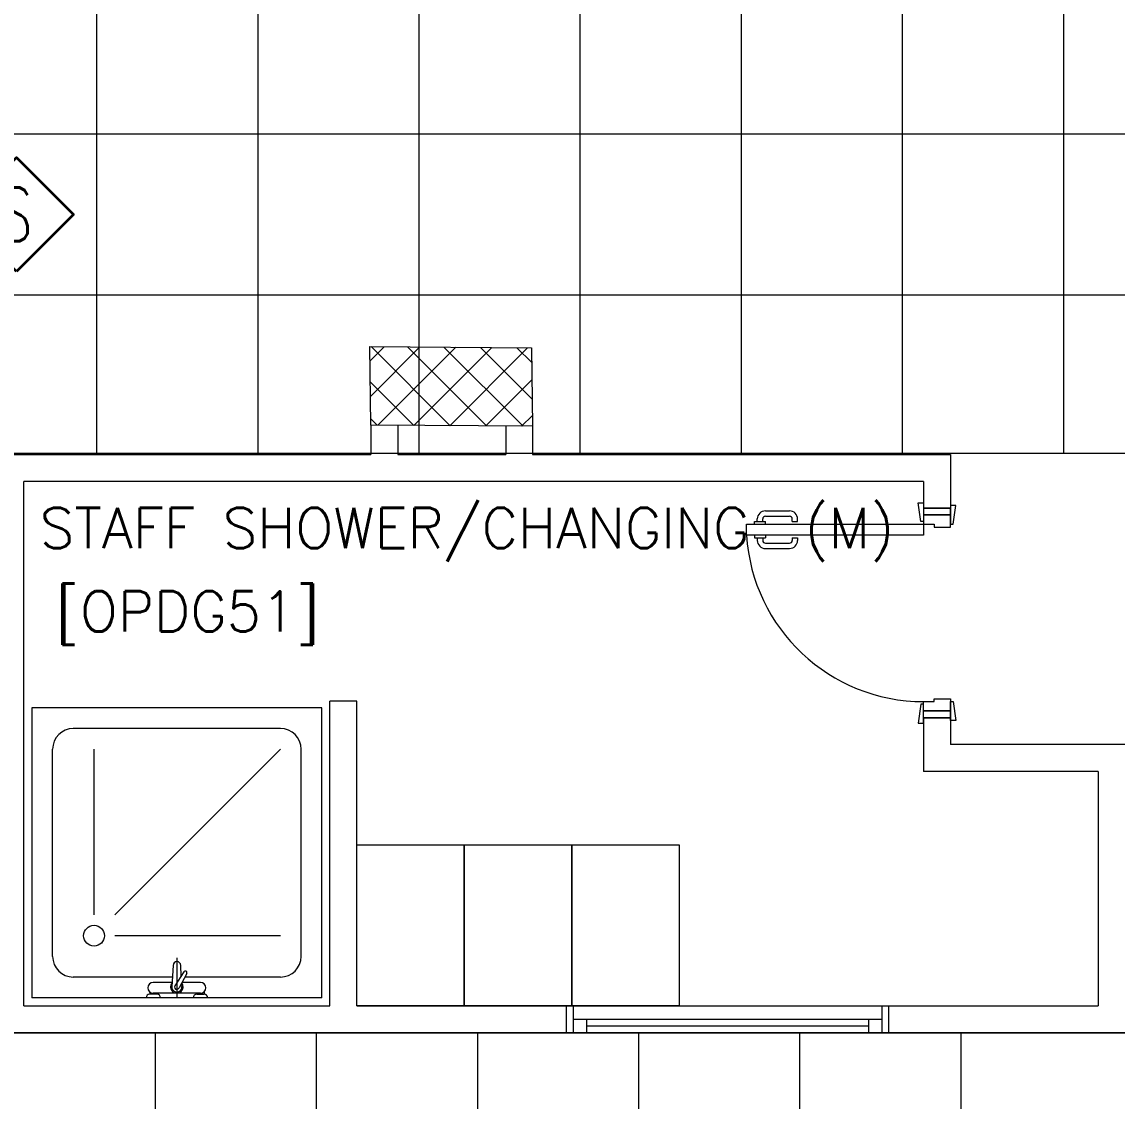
# Model space of a CAD drawing. Header units: inches. Extents: x -246178 to 57169, y -29325 to 19878.
# Drawn here: x 25521 to 29599, y -1202 to 2817 of the extents above; entities that cross this region are included whole.
import ezdxf
from ezdxf.enums import TextEntityAlignment as Align

# ---------------------------------------------------------------- set-up
doc = ezdxf.new("R2010")
doc.units = ezdxf.units.IN
doc.header["$LTSCALE"] = 25
doc.header["$MEASUREMENT"] = 0
doc.linetypes.add('DASHDOT', pattern=[25.4, 12.7, -6.35, 0, -6.35])
doc.layers.get('0').update_dxf_attribs({"color": 8})
for name, color, linetype, lineweight in [('00-Ground Floor$0$72_EGR_BASE_TEXT', 252, 'Continuous', 5), ('00-Ground Floor$0$Aluminum', 251, 'Continuous', 5), ('00-Ground Floor$0$C-HYDR-CTCH', 251, 'Continuous', 5), ('00-Ground Floor$0$Frame', 252, 'Continuous', 9), ('00-Ground Floor$0$Hatch', 254, 'Continuous', 5), ('00-Ground Floor$0$LOADING', 253, 'Continuous', 5), ('00-Ground Floor$0$SANIT', 250, 'Continuous', 5), ('00-Ground Floor$0$Walls', 251, 'Continuous', 5), ('00-Ground Floor$0$Wooden Joinery', 251, 'Continuous', 5), ('E-LITE-CLNG-CNDT', 6, 'DASHDOT', 35), ('F-ALRM-CLNG @ 100', 33, 'Continuous', 35)]:
    doc.layers.add(name, color=color, linetype=linetype, lineweight=lineweight)
doc.styles.add('00-Ground Floor$0$SIMPLEX', font='SIMPLEX.shx', dxfattribs={"height": 150})
doc.styles.add('DC_Simplex', font='SIMPLEX.shx', dxfattribs={"width": 0.7})

# ---------------------------------------------------------------- blocks, each defined once
blk = doc.blocks.new('00-Ground Floor$0$A$C72370EFE')
at = {"layer": '00-Ground Floor$0$Wooden Joinery'}
for p, q in [((-0.01, -0.04), (-0.02, -0.04)), ((-0.01, -0.03), (-0.01, -0.07)), ((0, -0.03), (-0.01, -0.03)), ((0.04, -0.03), (0.05, -0.03)), ((0.05, -0.03), (0.05, -0.07)), ((0.05, -0.04), (0.06, -0.04)), ((-0.05, -0.07), (-0.05, -0.16)), ((-0.03, -0.07), (-0.03, -0.16)), ((-0.01, -0.06), (-0.02, -0.06)), ((0, -0.07), (-0.01, -0.07)), ((0.04, -0.07), (0.05, -0.07)), ((0.05, -0.06), (0.06, -0.06)), ((0.07, -0.07), (0.07, -0.16)), ((0.09, -0.07), (0.09, -0.16)), ((-0.01, -0.17), (-0.02, -0.17)), ((-0.01, -0.19), (-0.02, -0.19)), ((-0.01, -0.17), (-0.01, -0.19)), ((0.05, -0.17), (0.06, -0.17)), ((0.05, -0.17), (0.05, -0.19)), ((0.05, -0.19), (0.06, -0.19))]:
    blk.add_line(p, q, dxfattribs=at)
for centre, radius, start, end in [((-0.02, -0.07), 0.03, 90, 180), ((0.06, -0.07), 0.03, 0, 90), ((-0.02, -0.07), 0.01, 90, 180), ((0.06, -0.07), 0.01, 0, 90), ((-0.02, -0.16), 0.03, 180, 270), ((-0.02, -0.16), 0.01, 180, 270), ((0.06, -0.16), 0.01, 270, 0), ((0.06, -0.16), 0.03, 270, 0)]:
    blk.add_arc(centre, radius, start, end, dxfattribs=at)
blk = doc.blocks.new('00-Ground Floor$0$A$C268A7CF0')
at = {"layer": '00-Ground Floor$0$Wooden Joinery'}
for points in [[(80, 758.8), (80, 768.8), (10, 778.8), (10, 758.8)], [(740, 758.8), (740, 768.8), (810, 778.8), (810, 758.8)], [(70, 658.8), (70, 648.8), (0, 638.8), (0, 658.8)], [(120, 658.8), (120, 0), (80, 0), (80, 658.8)], [(750, 658.8), (750, 648.8), (820, 638.8), (820, 658.8)]]:
    blk.add_lwpolyline(points, close=True, dxfattribs=at)
for points in [[(45, 658.8), (45, 758.8), (20, 758.8), (20, 658.8), (45, 658.8)], [(45, 658.8), (80, 658.8), (80, 698.8), (90, 698.8), (90, 758.8), (45, 758.8), (45, 658.8)], [(775, 658.8), (740, 658.8), (740, 698.8), (730, 698.8), (730, 758.8), (775, 758.8), (775, 658.8)], [(775, 658.8), (775, 758.8), (800, 758.8), (800, 658.8), (775, 658.8)]]:
    blk.add_lwpolyline(points, dxfattribs=at)
blk.add_arc((80, 658.8), 660, 273.4748, 0, dxfattribs=at)
at = {"layer": '00-Ground Floor$0$Wooden Joinery', "xscale": 999.9999999998854, "yscale": 999.9999999998854, "zscale": 999.9999999998854, "rotation": 180}
blk.add_blockref('00-Ground Floor$0$A$C72370EFE', (120, 0), dxfattribs=at)
blk = doc.blocks.new('00-Ground Floor$0$SHOWER TRAY 80x80')
at = {"layer": '00-Ground Floor$0$SANIT'}
for p, q in [((0, 0), (0, 0.8)), ((0.8, 0.8), (0, 0.8)), ((0.8, 0), (0.8, 0.8)), ((0.1143, 0.7429), (0.6857, 0.7429)), ((0.0571, 0.4124), (0.0571, 0.6857)), ((0.7429, 0.1143), (0.7429, 0.6857)), ((0.2286, 0.6286), (0.6857, 0.6286)), ((0.1714, 0.1143), (0.1714, 0.5714)), ((0.2286, 0.5714), (0.6857, 0.1143)), ((0.01, 0.455), (0.01, 0.475)), ((0.0163, 0.475), (0.01, 0.475)), ((0.0125, 0.455), (0.01, 0.455)), ((0.0125, 0.335), (0.0125, 0.465)), ((0.0425, 0.4133), (0.0425, 0.465)), ((0.11, 0.4), (0, 0.4)), ((0.0667, 0.3728), (0.0271, 0.3939)), ((0.0895, 0.4105), (0.0316, 0.4139)), ((0.0715, 0.3808), (0.0334, 0.4058)), ((0.0407, 0.3866), (0.0316, 0.3861)), ((0.0425, 0.335), (0.0425, 0.3857)), ((0.0571, 0.1143), (0.0571, 0.3779)), ((0.0608, 0.3878), (0.0895, 0.3895)), ((0.01, 0.345), (0.01, 0.325)), ((0.0125, 0.345), (0.01, 0.345)), ((0.0163, 0.325), (0.01, 0.325)), ((0.1143, 0.0571), (0.6857, 0.0571)), ((0, 0), (0.8, 0))]:
    blk.add_line(p, q, dxfattribs=at)
blk.add_circle((0.1714, 0.6286), 0.0286, dxfattribs=at)
for centre, radius, start, end in [((0.1143, 0.6857), 0.0571, 90, 180), ((0.6857, 0.6857), 0.0571, 360, 90), ((0, 0.475), 0.01, 0, 90), ((0, 0.455), 0.01, 270, 0), ((0.0275, 0.465), 0.015, 0, 180), ((0.03, 0.4), 0.0175, 49.632, 309.2526), ((0.03, 0.4), 0.014, 83.2671, 276.7329), ((0.03, 0.4), 0.00676, 54.0423, 244.5873), ((0.0895, 0.4), 0.0105, 270, 90), ((0.0691, 0.3768), 0.00467, 239.3148, 59.3148), ((0, 0.345), 0.01, 0, 90), ((0.0275, 0.335), 0.015, 180, 0), ((0, 0.325), 0.01, 270, 0), ((0.1143, 0.1143), 0.0571, 180, 270), ((0.6857, 0.1143), 0.0571, 270, 360)]:
    blk.add_arc(centre, radius, start, end, dxfattribs=at)
blk = doc.blocks.new('00-Ground Floor$0$A$C37be4daf')
at = {"layer": '00-Ground Floor$0$Aluminum'}
for p, q in [((1416, 598.2), (216, 598.2)), ((241, 498.2), (241, 598.2)), ((291, 548.2), (291, 598.2)), ((291, 573.2), (1341, 573.2)), ((1341, 548.2), (1341, 598.2)), ((1391, 498.2), (1391, 598.2)), ((1391, 548.2), (241, 548.2)), ((1416, 498.2), (216, 498.2))]:
    blk.add_line(p, q, dxfattribs=at)
at = {"layer": '00-Ground Floor$0$Walls'}
for p, q in [((216, 498.2), (216, 598.2)), ((1416, 498.2), (1416, 598.2))]:
    blk.add_line(p, q, dxfattribs=at)
blk = doc.blocks.new('00-Ground Floor$0$A$C540D530E')
at = {"color": 254, "linetype": 'Continuous'}
for p, q in [((48817.9, -947.4, 0), (12263.3, -947.4, 0)), ((26017.9, -2747.4), (26017.9, -947.4)), ((26617.9, -2747.4), (26617.9, -947.4)), ((27217.9, -2747.4), (27217.9, -947.4)), ((27817.9, -2747.4), (27817.9, -947.4)), ((28417.9, -2747.4), (28417.9, -947.4)), ((29017.9, -2747.4), (29017.9, -947.4))]:
    blk.add_line(p, q, dxfattribs=at)
blk = doc.blocks.new('00-Ground Floor$0$A$C71C82CCA')
at = {"color": 254, "linetype": 'Continuous'}
for p, q in [((25800, 1209.6), (25800, 9172.6)), ((26400, 1209.6), (26400, 9172.6)), ((27000, 1209.6), (27000, 9172.6)), ((27600, 1209.6), (27600, 9172.6)), ((28200, 1209.6), (28200, 9172.6)), ((28800, 1209.6), (28800, 9172.6)), ((29400, 1209.6), (29400, 9172.6)), ((20247.9, 2400), (30177.9, 2400)), ((20247.9, 1800), (30177.9, 1800))]:
    blk.add_line(p, q, dxfattribs=at)
at = {"color": 254}
blk.add_line((30177.9, 1209.6, 0), (20247.9, 1209.6, 0), dxfattribs=at)
blk = doc.blocks.new('00-Ground Floor$0$A$Ce9e1c4c3')
at = {"layer": '00-Ground Floor$0$Frame', "color": 254}
blk.add_blockref('00-Ground Floor$0$A$C71C82CCA', (-100000, 0), dxfattribs=at)
at = {"layer": '00-Ground Floor$0$Frame'}
blk.add_blockref('00-Ground Floor$0$A$C540D530E', (-100000, 0), dxfattribs=at)
blk = doc.blocks.new('00-Ground Floor')
at = {"layer": '00-Ground Floor$0$Hatch'}
h = blk.add_hatch(dxfattribs=at)
h.set_pattern_fill('ANSI37', color=256, scale=30)
h.set_pattern_definition([(45, (-1981.42, -13099.68), (-67.35192, 67.35192), []), (135, (-1981.42, -13099.68), (-67.35192, -67.35192), [])])
h.paths.add_polyline_path([(48971.2, 8818.2), (48367.3, 8810.1), (48371.2, 8521.7), (48975.1, 8529.8)])
h.paths.add_polyline_path([(41810.5, 8810.5), (41227, 8805), (41207, 8513.7), (41790.5, 8519.1)])
h.paths.add_polyline_path([(27433.5, 8803.1), (26834.4, 8799), (26828.7, 8506), (27427.8, 8510)])
h.paths.add_polyline_path([(34618.7, 8805.3), (34017.5, 8797.8), (34009.3, 8512.1), (34610.5, 8519.6)])
h.paths.add_polyline_path([(20214.3, 8812.4), (19607.8, 8790.5), (19622.4, 8498), (20228.8, 8519.8)])
h.paths.add_polyline_path([(13477.7, 8802), (12255.7, 8825.9), (12249.3, 8529.8), (13471.3, 8505.8)])
h.paths.add_polyline_path([(13491.8, 1601.9), (12276.8, 1586.2), (12263.3, 1293.7), (13478.3, 1309.4)])
h.paths.add_polyline_path([(13465.7, -5591.3), (12262.6, -5607.3), (12256.9, -5900.3), (13460, -5884.3)])
h.paths.add_polyline_path([(13484.2, -12790), (12287.5, -12801.4), (12290.4, -13095.9), (13487, -13084.4)])
h.paths.add_polyline_path([(5849.2, -12787.9), (5245.6, -12791.6), (5256.3, -13077.1), (5859.8, -13073.4)])
h.paths.add_polyline_path([(5833.8, -5589.9), (5236.9, -5588.3), (5236.8, -5889.5), (5833.6, -5891)])
h.paths.add_polyline_path([(5843.6, 1599.7), (5224.3, 1600.9), (5213.7, 1298), (5833, 1296.7)])
h.paths.add_polyline_path([(5820.3, 8779.1), (5219.7, 8793.5), (5216, 8503.9), (5816.7, 8489.4)])
h.paths.add_polyline_path([(-1378.8, 8777.2), (-1981.4, 8799.9), (-1979.5, 8511.6), (-1376.9, 8488.9)])
h.paths.add_polyline_path([(-1371.1, -5601.1), (-1973.1, -5608.1), (-1969.7, -5899.7), (-1367.7, -5892.7)])
h.paths.add_polyline_path([(-1353.5, -12795.7), (-1951.9, -12796.7), (-1947.1, -13097.4), (-1348.7, -13096.4)])
h.paths.add_polyline_path([(20233.2, -12782.5), (19627.5, -12795.4), (19633.2, -13096.6), (20238.9, -13083.7)])
h.paths.add_polyline_path([(20226.6, -5590), (19632.3, -5607.6), (19634.4, -5904.1), (20228.7, -5886.6)])
h.paths.add_polyline_path([(20217.9, 1618), (19619, 1610.4), (19623, 1310.2), (20221.9, 1317.9)])
h.paths.add_polyline_path([(27418.3, 1602.8), (26816.3, 1607.5), (26820.6, 1315.3), (27422.5, 1310.7)])
h.paths.add_polyline_path([(27422, -5579.9), (26818.1, -5597.5), (26831.6, -5897.5), (27431.7, -5876.5)])
h.paths.add_polyline_path([(27438.1, -12795.9), (26834.3, -12789.3), (26831.9, -13075), (27435.7, -13081.6)])
h.paths.add_polyline_path([(34636.6, -12785.4), (34039.3, -12800), (34048.3, -13099.7), (34645.6, -13085.1)])
h.paths.add_polyline_path([(34629.3, -5597.1), (34028, -5595.2), (34029.2, -5892.4), (34630.4, -5894.3)])
h.paths.add_polyline_path([(34592.8, 1606.7), (34012, 1611.4), (34031.7, 1321.6), (34612.5, 1316.9)])
h.paths.add_polyline_path([(41796.2, 1606), (41198.6, 1619.8), (41200.6, 1327.8), (41798.2, 1314.1)])
h.paths.add_polyline_path([(41797.2, -5592.6), (41228.8, -5600.2), (41230.6, -5894.3), (41799, -5886.7)])
h.paths.add_polyline_path([(41834.3, -12789.7), (41229, -12792.4), (41230.4, -13096.9), (41835.6, -13094.3)])
h.paths.add_polyline_path([(49008.5, -12790.2), (48420.5, -12774.1), (48407.3, -13081.4), (48995.3, -13097.4)])
h.paths.add_polyline_path([(48992.7, -5590.8), (48389.5, -5589.7), (48387.5, -5886.2), (48990.7, -5887.3)])
at = {"layer": '00-Ground Floor$0$C-HYDR-CTCH', "flags": 128}
blk.add_lwpolyline([(26816.3, 1607.5), (27418.3, 1602.8), (27422.5, 1310.7), (26820.6, 1315.3), (26816.3, 1607.5)], dxfattribs=at)
at = {"layer": '00-Ground Floor$0$LOADING', "elevation": 0}
for points in [[(27167.9, -847.4), (26767.9, -847.4), (26767.9, -247.4), (27167.9, -247.4)], [(27567.9, -847.4), (27167.9, -847.4), (27167.9, -247.4), (27567.9, -247.4)], [(27967.9, -847.4), (27567.9, -847.4), (27567.9, -247.4), (27967.9, -247.4)]]:
    blk.add_lwpolyline(points, close=True, dxfattribs=at)
at = {"layer": '00-Ground Floor$0$Walls'}
for p, q in [((26820.6, 1315.3), (26820.6, 1205.7)), ((26920.6, 1314.6), (26920.6, 1205.7)), ((27322.5, 1311.4), (27322.5, 1205.7)), ((27422.5, 1310.7), (27422.5, 1205.7)), ((23277.9, 1205.7, 0), (26820.6, 1205.7)), ((26920.6, 1205.7), (27322.5, 1205.7)), ((27422.5, 1205.7), (28977.9, 1205.7, 0)), ((28977.9, 1205.7, 0), (28977.9, 1005.7, 0)), ((28877.9, 1105.7, 0), (25527.9, 1105.7, 0)), ((25527.9, -847.4, 0), (25527.9, 1105.7, 0)), ((28877.9, 1105.7, 0), (28877.9, 1005.7, 0)), ((28877.9, 1005.7, 0), (28977.9, 1005.7, 0)), ((26767.9, 287.6, 0), (26667.9, 287.6, 0)), ((26667.9, -847.4, 0), (26667.9, 287.6, 0)), ((26767.9, -847.4, 0), (26767.9, 287.6, 0)), ((28877.9, 225.7, 0), (28877.9, 25.7, 0)), ((28877.9, 225.7, 0), (28977.9, 225.7, 0)), ((28977.9, 225.7, 0), (28977.9, 125.7, 0)), ((30177.9, 125.7, 0), (28977.9, 125.7, 0)), ((29527.9, 25.7, 0), (28877.9, 25.7, 0)), ((29527.9, 25.7, 0), (29527.9, -847.4, 0)), ((25527.9, -847.4, 0), (26667.9, -847.4, 0)), ((26767.9, -847.4, 0), (29527.9, -847.4, 0)), ((17732.9, -947.4, 0), (43417.9, -947.4, 0))]:
    blk.add_line(p, q, dxfattribs=at)
at = {"color": 254}
blk.add_blockref('00-Ground Floor$0$A$Ce9e1c4c3', (100000, 0), dxfattribs=at)
at = {"rotation": 180}
blk.add_blockref('00-Ground Floor$0$A$C37be4daf', (28963.9, -349.2, 0), dxfattribs=at)
at = {"layer": '00-Ground Floor$0$SANIT', "xscale": 1350.000000000878, "yscale": 1350.000000000878, "zscale": 1350.000000000878, "rotation": 90.00000000000001}
blk.add_blockref('00-Ground Floor$0$SHOWER TRAY 80x80', (26637.9, -817.4, 0), dxfattribs=at)
at = {"layer": '00-Ground Floor$0$Wooden Joinery', "rotation": 270}
blk.add_blockref('00-Ground Floor$0$A$C268A7CF0', (28219.1, 1025.7, 0), dxfattribs=at)
at = {"layer": '00-Ground Floor$0$72_EGR_BASE_TEXT', "char_height": 150, "attachment_point": 2, "style": '00-Ground Floor$0$SIMPLEX'}
for s, insert in [('STAFF SHOWER/CHANGING  (M)', (27178.3, 1007.2)), ('[OPDG51]', (26138.3, 696.7, 0))]:
    blk.add_mtext(s, dxfattribs=dict(at, insert=insert))
blk = doc.blocks.new('A$C5CF53093')
blk.add_lwpolyline([(0, -212.1), (-212.1, 0), (0, 212.1), (212.1, 0)], close=True)
blk = doc.blocks.new('*U12')
at = {"xscale": 0.01, "yscale": 0.01, "zscale": 0.01}
blk.add_blockref('A$C5CF53093', (0.007, -0.007), dxfattribs=at)
at = {"color": 6, "style": 'DC_Simplex', "width": 0.7, "flags": 8}
blk.add_attdef('TYPE', text='', height=2, rotation=360, dxfattribs=at).set_placement((0, 0), align=Align.MIDDLE_CENTER)

msp = doc.modelspace()

# ---------------------------------------------------------------- block references
at = {"layer": 'E-LITE-CLNG-CNDT'}
msp.add_blockref('00-Ground Floor', (0, 0), dxfattribs=at)
at = {"layer": 'F-ALRM-CLNG @ 100', "xscale": 100, "yscale": 100, "zscale": 100}
msp.add_blockref('*U12', (25500, 2100), dxfattribs=at).add_auto_attribs({'TYPE': 'S'})

doc.saveas('drawing.dxf')
